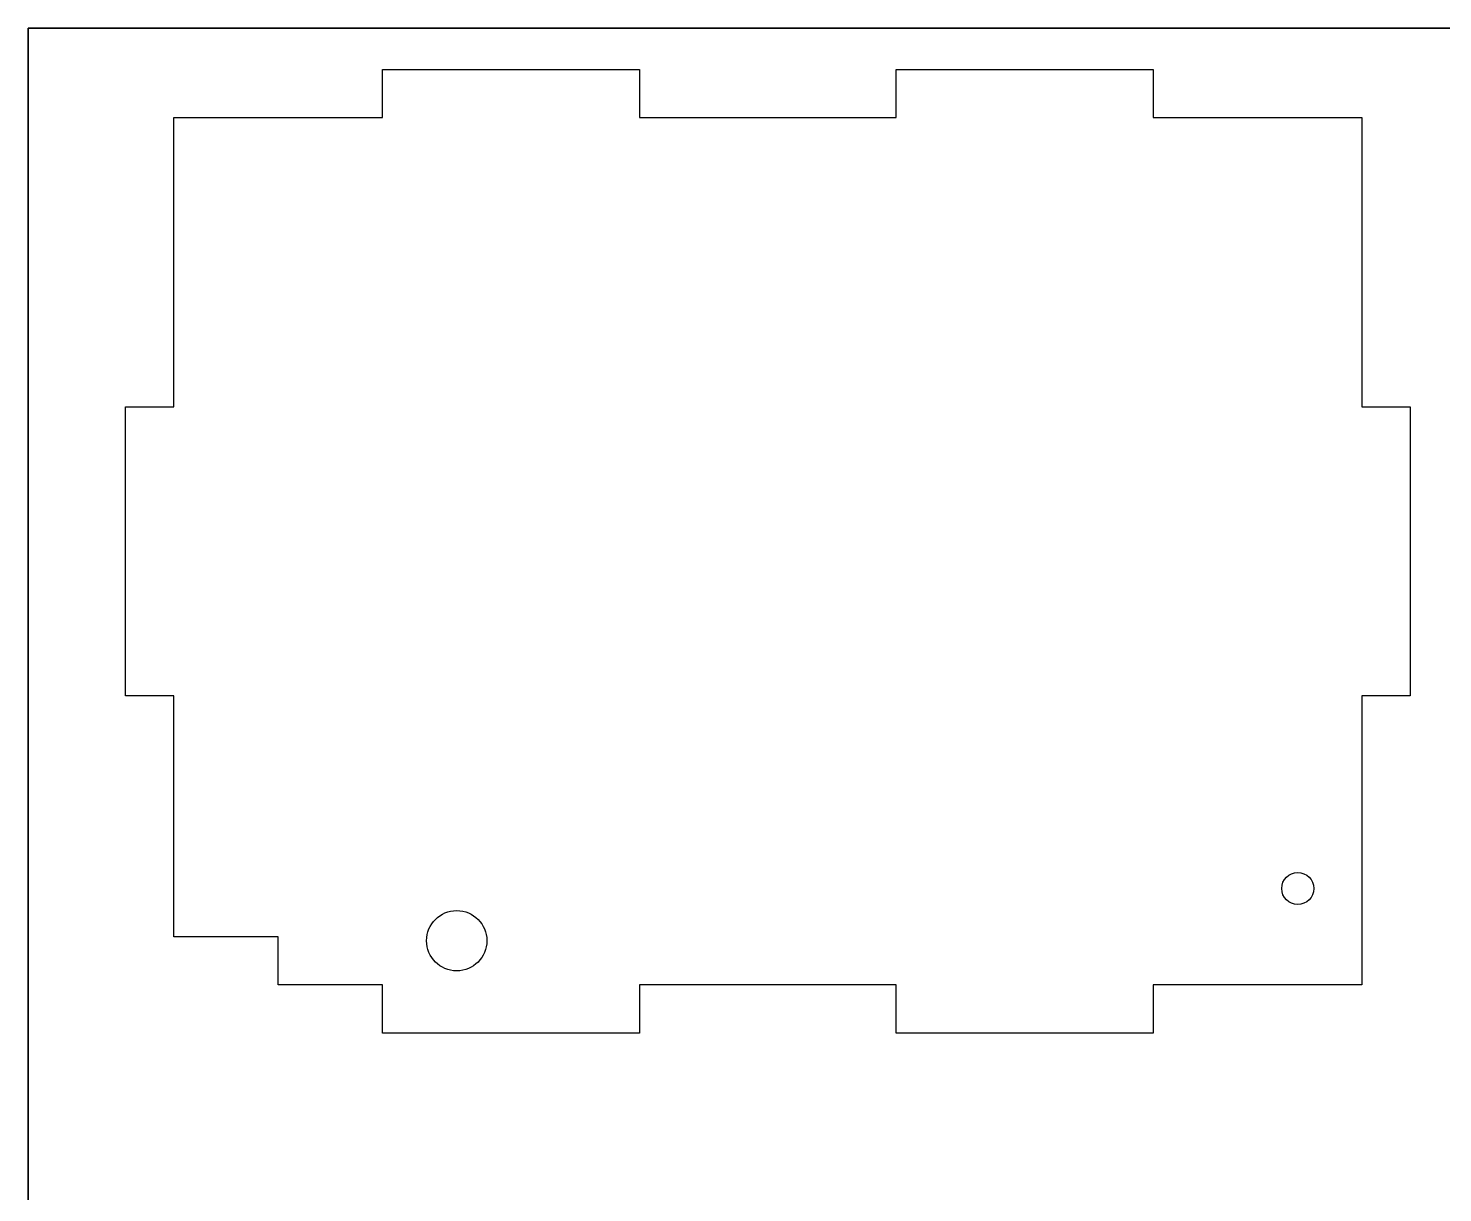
# Model space of a CAD drawing. Header units: millimetres. Extents: x 0 to 450, y 0 to 290.
# Drawn here: x 0 to 176.2, y 145 to 290 of the extents above; entities that cross this region are included whole.
import ezdxf

# ---------------------------------------------------------------- set-up
doc = ezdxf.new("R2010")
doc.units = ezdxf.units.MM
doc.header["$MEASUREMENT"] = 0
doc.layers.add('border', color=3, linetype='Continuous')

msp = doc.modelspace()

# ---------------------------------------------------------------- linework, layer by layer
for points in [[(450, 290), (450, 0), (0, 0), (0, 290)], [(31.11, 176.88), (18.11, 176.88), (18.11, 206.88), (12.11, 206.88), (12.11, 242.88), (18.11, 242.88), (18.11, 278.88), (44.11, 278.88), (44.11, 284.88), (76.11, 284.88), (76.11, 278.88), (108.11, 278.88), (108.11, 284.88), (140.11, 284.88), (140.11, 278.88), (166.11, 278.88), (166.11, 242.88), (172.11, 242.88), (172.11, 206.88), (166.11, 206.88), (166.11, 170.88), (140.11, 170.88), (140.11, 164.88), (108.11, 164.88), (108.11, 170.88), (76.11, 170.88), (76.11, 164.88), (44.11, 164.88), (44.11, 170.88), (31.11, 170.88)]]:
    msp.add_lwpolyline(points, close=True)
for centre, radius in [((158.11, 182.88), 2), ((53.36, 176.38), 3.75)]:
    msp.add_circle(centre, radius)
at = {"layer": 'border'}
msp.add_lwpolyline([(450, 0), (450, 290), (0, 290), (0, 0)], close=True, dxfattribs=at)

doc.saveas('drawing.dxf')
